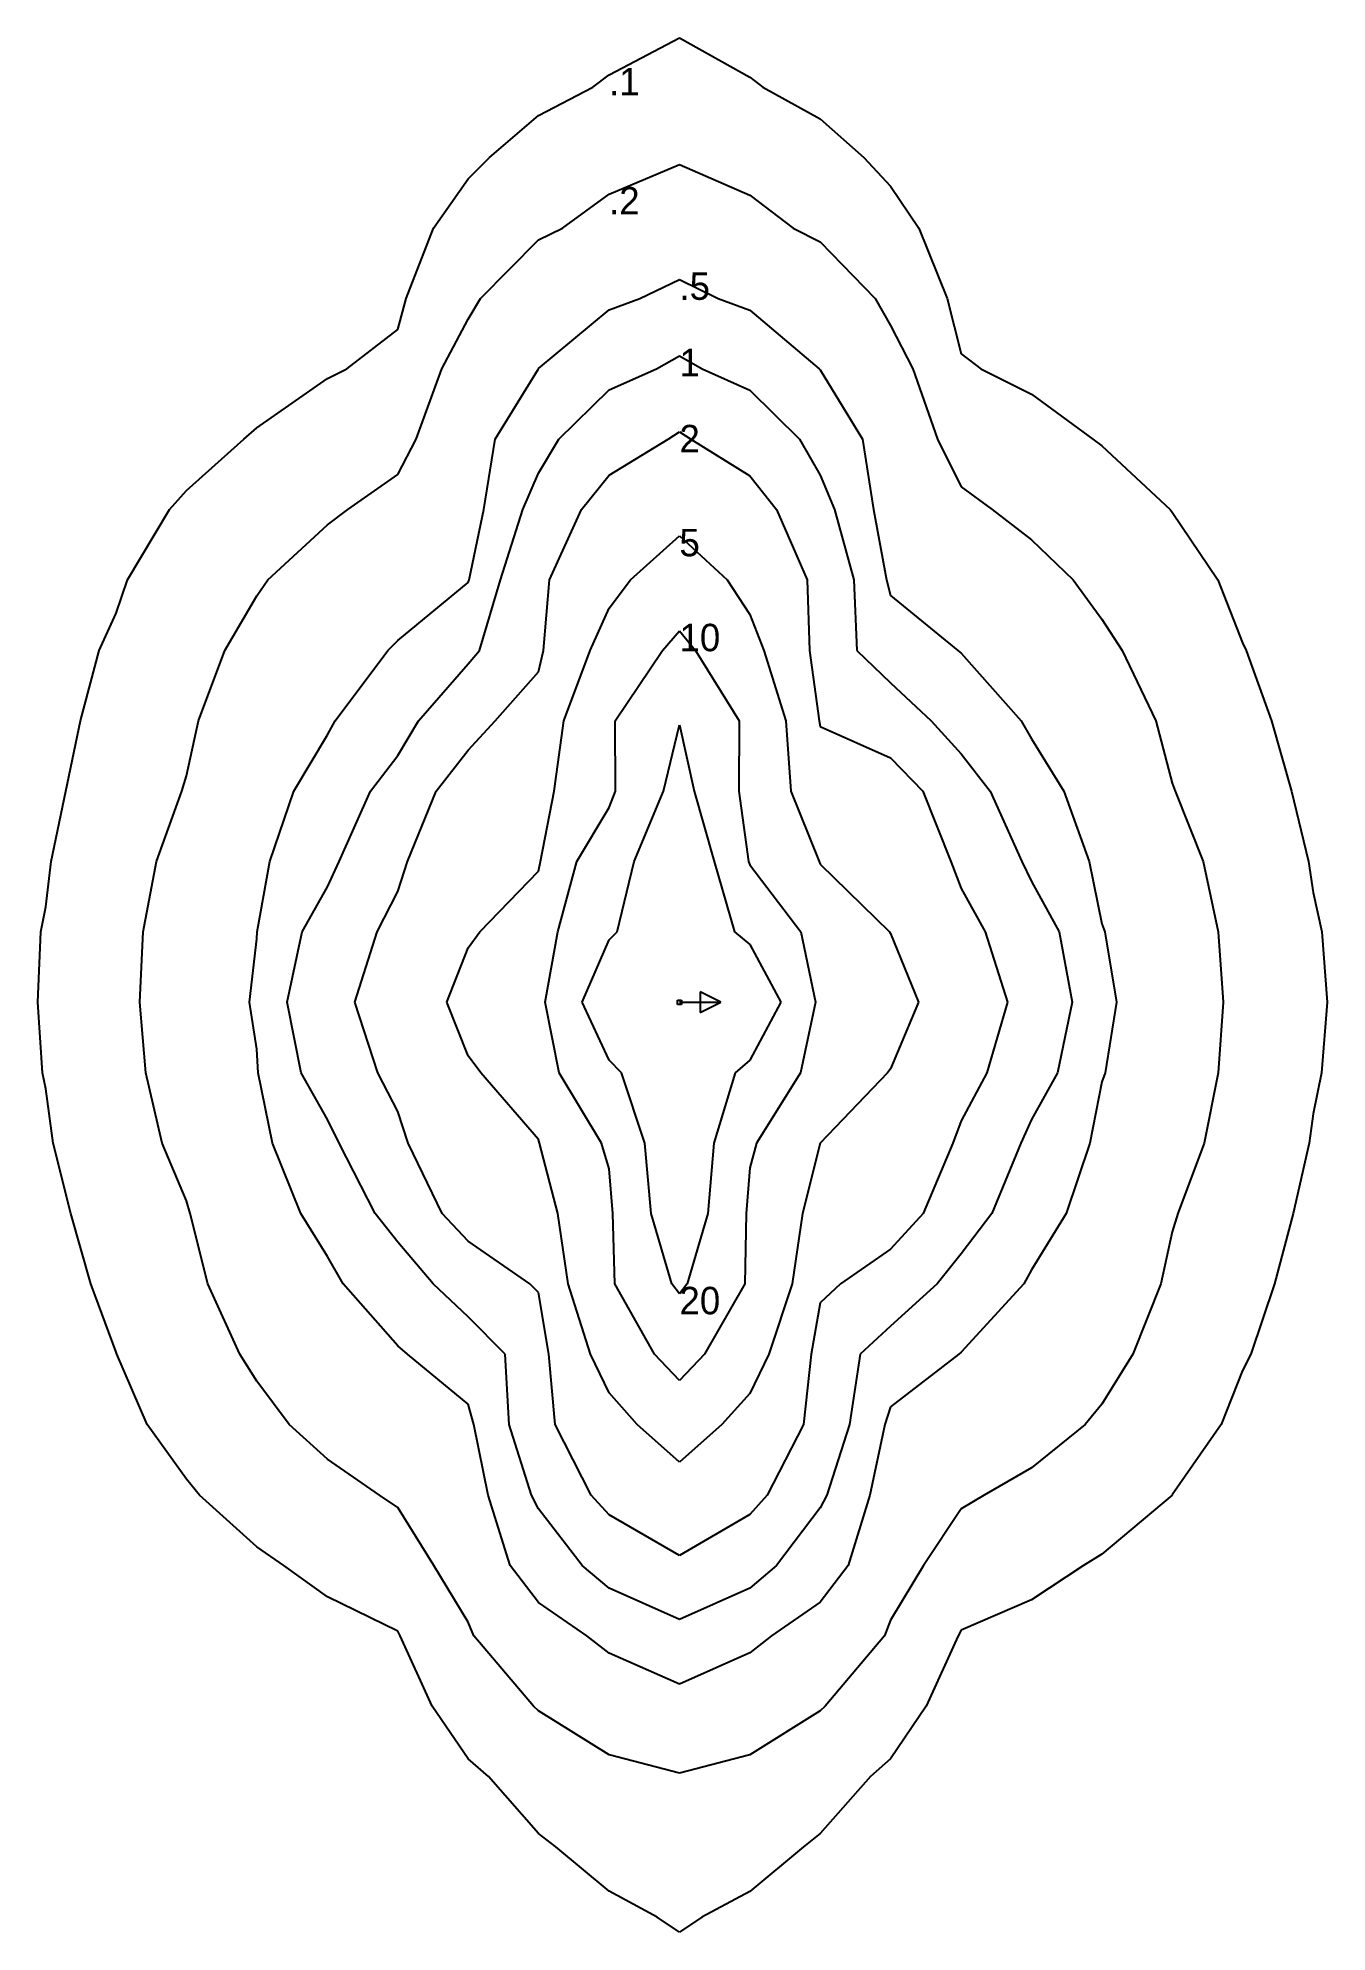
# Model space of a CAD drawing. Extents: x -31.1 to 31.4, y -45 to 46.7.
import ezdxf

# ---------------------------------------------------------------- set-up
doc = ezdxf.new("R2010")
doc.units = 0
doc.layers.add('TemplateLayer', color=7, linetype='CONTINUOUS')

# ---------------------------------------------------------------- blocks, each defined once
blk = doc.blocks.new('Template')
at = {"layer": 'TemplateLayer', "color": 7, "linetype": 'CONTINUOUS'}
for p, q in [((-3.409, 44.914), (0, 46.71)), ((0, 46.71), (3.409, 44.815)), ((-6.818, 42.953), (-4.189, 44.318)), ((-4.189, 44.318), (-3.409, 44.914)), ((3.409, 44.815), (4.032, 44.318)), ((4.032, 44.318), (6.818, 42.797)), ((-9.193, 40.909), (-6.818, 42.953)), ((6.818, 42.797), (8.928, 40.909)), ((-10.227, 39.881), (-9.193, 40.909)), ((8.928, 40.909), (10.227, 39.533)), ((-11.914, 37.5), (-10.227, 39.881)), ((10.227, 39.533), (11.585, 37.5)), ((-13.228, 34.091), (-11.914, 37.5)), ((11.585, 37.5), (12.963, 34.091)), ((-13.636, 32.59), (-13.228, 34.091)), ((12.963, 34.091), (13.636, 31.414)), ((-16.103, 30.682), (-13.636, 32.59)), ((13.636, 31.414), (14.591, 30.682)), ((-17.045, 30.21), (-16.103, 30.682)), ((14.591, 30.682), (17.045, 29.447)), ((-20.455, 27.831), (-17.045, 30.21)), ((17.045, 29.447), (20.013, 27.273)), ((-21.099, 27.273), (-20.455, 27.831)), ((-23.864, 24.79), (-21.099, 27.273)), ((20.013, 27.273), (20.455, 26.944)), ((20.455, 26.944), (23.767, 23.864)), ((-24.685, 23.864), (-23.864, 24.79)), ((-26.72, 20.455), (-24.685, 23.864)), ((23.767, 23.864), (23.864, 23.735)), ((23.864, 23.735), (26.072, 20.455)), ((-27.273, 18.849), (-26.72, 20.455)), ((26.072, 20.455), (27.273, 17.411)), ((-28.094, 17.045), (-27.273, 18.849)), ((-28.992, 13.636), (-28.094, 17.045)), ((27.273, 17.411), (27.449, 17.045)), ((27.449, 17.045), (28.673, 13.636)), ((-29.712, 10.227), (-28.992, 13.636)), ((28.673, 13.636), (29.643, 10.227)), ((-30.417, 6.818), (-29.712, 10.227)), ((29.643, 10.227), (30.466, 6.818)), ((-30.682, 4.619), (-30.417, 6.818)), ((30.466, 6.818), (30.682, 5.318)), ((-30.913, 3.409), (-30.682, 4.619)), ((30.682, 5.318), (31.107, 3.409)), ((-31.063, 0), (-30.913, 3.409)), ((31.107, 3.409), (31.362, 0)), ((-30.837, -3.409), (-31.063, 0)), ((31.362, 0), (31.094, -3.409)), ((-30.682, -4.196), (-30.837, -3.409)), ((31.094, -3.409), (30.682, -5.406)), ((-30.323, -6.818), (-30.682, -4.196)), ((30.682, -5.406), (30.494, -6.818)), ((-29.46, -10.227), (-30.323, -6.818)), ((30.494, -6.818), (29.712, -10.227)), ((-28.494, -13.636), (-29.46, -10.227)), ((29.712, -10.227), (28.819, -13.636)), ((-27.273, -16.939), (-28.494, -13.636)), ((28.819, -13.636), (27.672, -17.045)), ((-27.243, -17.045), (-27.273, -16.939)), ((-25.765, -20.455), (-27.243, -17.045)), ((27.672, -17.045), (27.273, -17.839)), ((27.273, -17.839), (26.228, -20.455)), ((-23.864, -23.096), (-25.765, -20.455)), ((26.228, -20.455), (23.864, -23.851)), ((-23.241, -23.864), (-23.864, -23.096)), ((23.864, -23.851), (23.853, -23.864)), ((-20.455, -26.378), (-23.241, -23.864)), ((23.853, -23.864), (20.455, -26.732)), ((-19.162, -27.273), (-20.455, -26.378)), ((-17.045, -28.79), (-19.162, -27.273)), ((19.563, -27.273), (17.045, -28.939)), ((20.455, -26.732), (19.563, -27.273)), ((-13.636, -30.465), (-17.045, -28.79)), ((17.045, -28.939), (13.636, -30.413)), ((-13.526, -30.682), (-13.636, -30.465)), ((-11.965, -34.091), (-13.526, -30.682)), ((13.498, -30.682), (11.953, -34.091)), ((13.636, -30.413), (13.498, -30.682)), ((-10.227, -36.639), (-11.965, -34.091)), ((11.953, -34.091), (10.227, -36.639)), ((-9.246, -37.5), (-10.227, -36.639)), ((10.227, -36.639), (9.256, -37.5)), ((-6.818, -40.255), (-9.246, -37.5)), ((9.256, -37.5), (6.818, -40.266)), ((-5.991, -40.909), (-6.818, -40.255)), ((6.818, -40.266), (6.006, -40.909)), ((-3.409, -43.053), (-5.991, -40.909)), ((6.006, -40.909), (3.409, -43.065)), ((-1.085, -44.318), (-3.409, -43.053)), ((3.409, -43.065), (1.092, -44.318)), ((0, -45.035), (-1.085, -44.318)), ((1.092, -44.318), (0, -45.035))]:
    blk.add_line(p, q, dxfattribs=at)
at = {"layer": 'TemplateLayer', "color": 1, "linetype": 'CONTINUOUS'}
for p, q in [((-3.409, 39.144), (0, 40.579)), ((0, 40.579), (3.409, 39.087)), ((-5.653, 37.5), (-3.409, 39.144)), ((3.409, 39.087), (5.509, 37.5)), ((-9.632, 34.091), (-6.818, 36.928)), ((-6.818, 36.928), (-5.653, 37.5)), ((5.509, 37.5), (6.818, 36.836)), ((6.818, 36.836), (9.479, 34.091)), ((-10.227, 33.089), (-9.632, 34.091)), ((9.479, 34.091), (10.227, 32.782)), ((-11.499, 30.682), (-10.227, 33.089)), ((10.227, 32.782), (11.302, 30.682)), ((-12.752, 27.273), (-11.499, 30.682)), ((11.302, 30.682), (12.498, 27.273)), ((-13.636, 25.564), (-12.752, 27.273)), ((12.498, 27.273), (13.636, 24.961)), ((-16.051, 23.864), (-13.636, 25.564)), ((13.636, 24.961), (15.143, 23.864)), ((-17.045, 23.132), (-16.051, 23.864)), ((15.143, 23.864), (17.045, 22.396)), ((-19.926, 20.455), (-17.045, 23.132)), ((17.045, 22.396), (19.065, 20.455)), ((-20.455, 19.685), (-19.926, 20.455)), ((19.065, 20.455), (20.455, 18.558)), ((-22.008, 17.045), (-20.455, 19.685)), ((20.455, 18.558), (21.444, 17.045)), ((-23.292, 13.636), (-22.008, 17.045)), ((21.444, 17.045), (23.061, 13.636)), ((-23.864, 10.973), (-23.292, 13.636)), ((23.061, 13.636), (23.864, 10.609)), ((-25.324, 6.818), (-24.086, 10.227)), ((-24.086, 10.227), (-23.864, 10.973)), ((23.864, 10.609), (24.002, 10.227)), ((24.002, 10.227), (25.367, 6.818)), ((-25.958, 3.409), (-25.324, 6.818)), ((25.367, 6.818), (26.088, 3.409)), ((-26.125, 0), (-25.958, 3.409)), ((26.088, 3.409), (26.336, 0)), ((-25.832, -3.409), (-26.125, 0)), ((26.336, 0), (26.087, -3.409)), ((-25.04, -6.818), (-25.832, -3.409)), ((26.087, -3.409), (25.411, -6.818)), ((-23.864, -9.61), (-25.04, -6.818)), ((25.411, -6.818), (24.131, -10.227)), ((-23.697, -10.227), (-23.864, -9.61)), ((-22.835, -13.636), (-23.697, -10.227)), ((24.131, -10.227), (23.864, -11.113)), ((23.864, -11.113), (23.315, -13.636)), ((-21.287, -17.045), (-22.835, -13.636)), ((23.315, -13.636), (21.955, -17.045)), ((-20.455, -18.354), (-21.287, -17.045)), ((21.955, -17.045), (20.455, -19.459)), ((-18.904, -20.455), (-20.455, -18.354)), ((20.455, -19.459), (19.651, -20.455)), ((-17.045, -22.122), (-18.904, -20.455)), ((19.651, -20.455), (17.045, -22.547)), ((-14.524, -23.864), (-17.045, -22.122)), ((17.045, -22.547), (14.752, -23.864)), ((-13.636, -24.469), (-14.524, -23.864)), ((-11.891, -27.273), (-13.636, -24.469)), ((13.636, -24.538), (11.824, -27.273)), ((14.752, -23.864), (13.636, -24.538)), ((-10.227, -30.019), (-11.891, -27.273)), ((11.824, -27.273), (10.227, -29.92)), ((-9.954, -30.682), (-10.227, -30.019)), ((10.227, -29.92), (9.924, -30.682)), ((-7.066, -34.091), (-9.954, -30.682)), ((9.924, -30.682), (7.053, -34.091)), ((-6.818, -34.325), (-7.066, -34.091)), ((-3.409, -36.448), (-6.818, -34.325)), ((6.818, -34.313), (3.409, -36.447)), ((7.053, -34.091), (6.818, -34.313)), ((0, -37.336), (-3.409, -36.448)), ((3.409, -36.447), (0, -37.336))]:
    blk.add_line(p, q, dxfattribs=at)
at = {"layer": 'TemplateLayer', "color": 3, "linetype": 'CONTINUOUS'}
for p, q in [((-1.91, 34.091), (0, 35.008)), ((0, 35.008), (1.88, 34.091)), ((-3.409, 33.54), (-1.91, 34.091)), ((1.88, 34.091), (3.409, 33.519)), ((-6.818, 30.69), (-3.409, 33.54)), ((3.409, 33.519), (6.763, 30.682)), ((-8.927, 27.273), (-6.825, 30.682)), ((-6.825, 30.682), (-6.818, 30.69)), ((6.763, 30.682), (6.818, 30.628)), ((6.818, 30.628), (8.867, 27.273)), ((-9.465, 23.864), (-8.927, 27.273)), ((8.867, 27.273), (9.397, 23.864)), ((-10.185, 20.455), (-9.465, 23.864)), ((9.397, 23.864), (10.02, 20.455)), ((-13.636, 17.523), (-10.227, 20.333)), ((-10.227, 20.333), (-10.185, 20.455)), ((10.02, 20.455), (10.227, 19.708)), ((10.227, 19.708), (13.48, 17.045)), ((-14.113, 17.045), (-13.636, 17.523)), ((-16.67, 13.636), (-14.113, 17.045)), ((13.48, 17.045), (13.636, 16.91)), ((13.636, 16.91), (16.552, 13.636)), ((-18.667, 10.227), (-17.045, 12.949)), ((-17.045, 12.949), (-16.67, 13.636)), ((16.552, 13.636), (17.045, 12.763)), ((17.045, 12.763), (18.622, 10.227)), ((-19.826, 6.818), (-18.667, 10.227)), ((18.622, 10.227), (19.847, 6.818)), ((-20.442, 3.409), (-19.826, 6.818)), ((19.847, 6.818), (20.455, 3.806)), ((20.455, 3.806), (20.606, 3.409)), ((-20.815, 0), (-20.455, 3.077)), ((-20.455, 3.077), (-20.442, 3.409)), ((20.606, 3.409), (21.158, 0)), ((-20.455, -2.276), (-20.815, 0)), ((21.158, 0), (20.61, -3.409)), ((-20.399, -3.409), (-20.455, -2.276)), ((-19.705, -6.818), (-20.399, -3.409)), ((20.61, -3.409), (20.455, -3.851)), ((20.455, -3.851), (19.868, -6.818)), ((-18.332, -10.227), (-19.705, -6.818)), ((19.868, -6.818), (18.723, -10.227)), ((-17.045, -12.314), (-18.332, -10.227)), ((18.723, -10.227), (17.045, -12.966)), ((-16.288, -13.636), (-17.045, -12.314)), ((-13.636, -16.645), (-16.288, -13.636)), ((16.682, -13.636), (13.636, -16.954)), ((17.045, -12.966), (16.682, -13.636)), ((-13.174, -17.045), (-13.636, -16.645)), ((-10.227, -19.471), (-13.174, -17.045)), ((13.523, -17.045), (10.227, -19.595)), ((13.636, -16.954), (13.523, -17.045)), ((-9.957, -20.455), (-10.227, -19.471)), ((10.227, -19.595), (9.951, -20.455)), ((-9.254, -23.864), (-9.957, -20.455)), ((9.951, -20.455), (9.223, -23.864)), ((-8.192, -27.273), (-9.254, -23.864)), ((9.223, -23.864), (8.165, -27.273)), ((-6.818, -29.071), (-8.192, -27.273)), ((8.165, -27.273), (6.818, -29.048)), ((-4.478, -30.682), (-6.818, -29.071)), ((6.818, -29.048), (4.464, -30.682)), ((-3.409, -31.522), (-4.478, -30.682)), ((4.464, -30.682), (3.409, -31.515)), ((0, -33.02), (-3.409, -31.522)), ((3.409, -31.515), (0, -33.02))]:
    blk.add_line(p, q, dxfattribs=at)
at = {"layer": 'TemplateLayer', "color": 5, "linetype": 'CONTINUOUS'}
for p, q in [((-1.112, 30.682), (0, 31.307)), ((0, 31.307), (1.101, 30.682)), ((-3.409, 29.661), (-1.112, 30.682)), ((1.101, 30.682), (3.409, 29.645)), ((-5.843, 27.273), (-3.409, 29.661)), ((3.409, 29.645), (5.81, 27.273)), ((-6.818, 25.633), (-5.843, 27.273)), ((5.81, 27.273), (6.818, 25.523)), ((-7.574, 23.864), (-6.818, 25.633)), ((6.818, 25.523), (7.508, 23.864)), ((-8.661, 20.455), (-7.574, 23.864)), ((7.508, 23.864), (8.448, 20.455)), ((-9.683, 17.045), (-8.661, 20.455)), ((8.448, 20.455), (8.588, 17.045)), ((-10.227, 16.388), (-9.683, 17.045)), ((8.588, 17.045), (10.227, 15.47)), ((-12.634, 13.636), (-10.227, 16.388)), ((10.227, 15.47), (12.193, 13.636)), ((-13.636, 11.954), (-12.634, 13.636)), ((12.193, 13.636), (13.636, 12.038)), ((-14.952, 10.227), (-13.636, 11.954)), ((13.636, 12.038), (15.043, 10.227)), ((-16.476, 6.818), (-14.952, 10.227)), ((15.043, 10.227), (16.573, 6.818)), ((-17.045, 5.599), (-16.476, 6.818)), ((16.573, 6.818), (17.045, 5.857)), ((-18.266, 3.409), (-17.045, 5.599)), ((17.045, 5.857), (18.394, 3.409)), ((-18.986, 0), (-18.266, 3.409)), ((18.394, 3.409), (19.022, 0)), ((-18.316, -3.409), (-18.986, 0)), ((19.022, 0), (18.307, -3.409)), ((-17.045, -5.675), (-18.316, -3.409)), ((18.307, -3.409), (17.045, -5.679)), ((-16.48, -6.818), (-17.045, -5.675)), ((17.045, -5.679), (16.531, -6.818)), ((-14.736, -10.227), (-16.48, -6.818)), ((16.531, -6.818), (15.124, -10.227)), ((-13.636, -11.626), (-14.736, -10.227)), ((15.124, -10.227), (13.636, -12.187)), ((-11.919, -13.636), (-13.636, -11.626)), ((13.636, -12.187), (12.48, -13.636)), ((-10.227, -15.227), (-11.919, -13.636)), ((12.48, -13.636), (10.227, -15.691)), ((-8.44, -17.045), (-10.227, -15.227)), ((10.227, -15.691), (8.758, -17.045)), ((-8.236, -20.455), (-8.44, -17.045)), ((8.758, -17.045), (8.231, -20.455)), ((-7.164, -23.864), (-8.236, -20.455)), ((8.231, -20.455), (7.132, -23.864)), ((-6.818, -24.539), (-7.164, -23.864)), ((-4.713, -27.273), (-6.818, -24.539)), ((6.818, -24.483), (4.698, -27.273)), ((7.132, -23.864), (6.818, -24.483)), ((-3.409, -28.377), (-4.713, -27.273)), ((4.698, -27.273), (3.409, -28.369)), ((0, -29.888), (-3.409, -28.377)), ((3.409, -28.369), (0, -29.888))]:
    blk.add_line(p, q, dxfattribs=at)
at = {"layer": 'TemplateLayer', "color": 6, "linetype": 'CONTINUOUS'}
for p, q in [((-0.548, 27.273), (0, 27.622)), ((0, 27.622), (0.545, 27.273)), ((-3.409, 25.524), (-0.548, 27.273)), ((0.545, 27.273), (3.409, 25.5)), ((-4.737, 23.864), (-3.409, 25.524)), ((3.409, 25.5), (4.703, 23.864)), ((-6.294, 20.455), (-4.737, 23.864)), ((4.703, 23.864), (6.186, 20.455)), ((-6.573, 17.045), (-6.294, 20.455)), ((6.186, 20.455), (6.294, 17.045)), ((-6.818, 16.013), (-6.573, 17.045)), ((6.294, 17.045), (6.762, 13.636)), ((-8.926, 13.636), (-6.818, 16.013)), ((-10.227, 12.205), (-8.926, 13.636)), ((6.762, 13.636), (6.818, 13.357)), ((6.818, 13.357), (10.227, 11.845)), ((-11.777, 10.227), (-10.227, 12.205)), ((10.227, 11.845), (11.783, 10.227)), ((-13.168, 6.818), (-11.777, 10.227)), ((11.783, 10.227), (13.146, 6.818)), ((-13.636, 5.366), (-13.168, 6.818)), ((13.146, 6.818), (13.636, 5.509)), ((13.636, 5.509), (14.799, 3.409)), ((-14.631, 3.409), (-13.636, 5.366)), ((-15.709, 0), (-14.631, 3.409)), ((14.799, 3.409), (15.889, 0)), ((-14.606, -3.409), (-15.709, 0)), ((15.889, 0), (14.882, -3.409)), ((-13.636, -5.285), (-14.606, -3.409)), ((14.882, -3.409), (13.636, -5.746)), ((-13.129, -6.818), (-13.636, -5.285)), ((13.636, -5.746), (13.235, -6.818)), ((-11.48, -10.227), (-13.129, -6.818)), ((13.235, -6.818), (11.806, -10.227)), ((-10.227, -11.562), (-11.48, -10.227)), ((11.806, -10.227), (10.227, -11.962)), ((-7.235, -13.636), (-10.227, -11.562)), ((10.227, -11.962), (7.798, -13.636)), ((-6.818, -14.059), (-7.235, -13.636)), ((7.798, -13.636), (6.818, -14.56)), ((-6.33, -17.045), (-6.818, -14.059)), ((6.818, -14.56), (6.374, -17.045)), ((-6.015, -20.455), (-6.33, -17.045)), ((6.374, -17.045), (6.016, -20.455)), ((-4.269, -23.864), (-6.015, -20.455)), ((6.016, -20.455), (4.254, -23.864)), ((-3.409, -24.821), (-4.269, -23.864)), ((4.254, -23.864), (3.409, -24.809)), ((0, -26.793), (-3.409, -24.821)), ((3.409, -24.809), (0, -26.793))]:
    blk.add_line(p, q, dxfattribs=at)
at = {"layer": 'TemplateLayer', "color": 214, "linetype": 'CONTINUOUS'}
for p, q in [((-2.37, 20.455), (0, 22.586)), ((0, 22.586), (2.316, 20.455)), ((-3.409, 19.085), (-2.37, 20.455)), ((2.316, 20.455), (3.409, 18.79)), ((-4.326, 17.045), (-3.409, 19.085)), ((3.409, 18.79), (4.091, 17.045)), ((-5.602, 13.636), (-4.326, 17.045)), ((4.091, 17.045), (5.158, 13.636)), ((-6.059, 10.227), (-5.602, 13.636)), ((5.158, 13.636), (5.402, 10.227)), ((-6.733, 6.818), (-6.059, 10.227)), ((5.402, 10.227), (6.761, 6.818)), ((-6.818, 6.356), (-6.733, 6.818)), ((6.761, 6.818), (6.818, 6.688)), ((6.818, 6.688), (10.172, 3.409)), ((-9.66, 3.409), (-6.818, 6.356)), ((-10.227, 2.639), (-9.66, 3.409)), ((10.172, 3.409), (10.227, 3.336)), ((10.227, 3.336), (11.576, 0)), ((-11.262, 0), (-10.227, 2.639)), ((-10.227, -2.591), (-11.262, 0)), ((11.576, 0), (10.227, -3.216)), ((-9.622, -3.409), (-10.227, -2.591)), ((-6.818, -6.65), (-9.622, -3.409)), ((10.075, -3.409), (6.818, -6.816)), ((10.227, -3.216), (10.075, -3.409)), ((-6.77, -6.818), (-6.818, -6.65)), ((-5.893, -10.227), (-6.77, -6.818)), ((6.817, -6.818), (5.963, -10.227)), ((6.818, -6.816), (6.817, -6.818)), ((-5.383, -13.636), (-5.893, -10.227)), ((5.963, -10.227), (5.46, -13.636)), ((-4.304, -17.045), (-5.383, -13.636)), ((5.46, -13.636), (4.337, -17.045)), ((-3.409, -18.913), (-4.304, -17.045)), ((4.337, -17.045), (3.409, -18.944)), ((-2.042, -20.455), (-3.409, -18.913)), ((3.409, -18.944), (2.047, -20.455)), ((0, -22.269), (-2.042, -20.455)), ((2.047, -20.455), (0, -22.269))]:
    blk.add_line(p, q, dxfattribs=at)
at = {"layer": 'TemplateLayer', "color": 30, "linetype": 'CONTINUOUS'}
for p, q in [((-0.818, 17.045), (0, 17.987)), ((0, 17.987), (0.772, 17.045)), ((-3.108, 13.636), (-0.818, 17.045)), ((0.772, 17.045), (2.897, 13.636)), ((-3.101, 10.227), (-3.108, 13.636)), ((2.897, 13.636), (2.883, 10.227)), ((-3.409, 9.441), (-3.101, 10.227)), ((2.883, 10.227), (3.34, 6.818)), ((-4.967, 6.818), (-3.409, 9.441)), ((-5.879, 3.409), (-4.967, 6.818)), ((3.34, 6.818), (3.409, 6.652)), ((3.409, 6.652), (5.885, 3.409)), ((-6.506, 0), (-5.879, 3.409)), ((5.885, 3.409), (6.583, 0)), ((-5.827, -3.409), (-6.506, 0)), ((6.583, 0), (5.868, -3.409)), ((-3.769, -6.818), (-5.827, -3.409)), ((5.868, -3.409), (3.733, -6.818)), ((-3.409, -8.062), (-3.769, -6.818)), ((3.733, -6.818), (3.409, -8.023)), ((-3.216, -10.227), (-3.409, -8.062)), ((3.409, -8.023), (3.23, -10.227)), ((-3.129, -13.636), (-3.216, -10.227)), ((3.23, -10.227), (3.175, -13.636)), ((-1.208, -17.045), (-3.129, -13.636)), ((3.175, -13.636), (1.217, -17.045)), ((0, -18.322), (-1.208, -17.045)), ((1.217, -17.045), (0, -18.322))]:
    blk.add_line(p, q, dxfattribs=at)
at = {"layer": 'TemplateLayer', "color": 94, "linetype": 'CONTINUOUS'}
for p, q in [((-0.769, 10.227), (0, 13.441)), ((0, 13.441), (0.715, 10.227)), ((-2.193, 6.818), (-0.769, 10.227)), ((0.715, 10.227), (1.677, 6.818)), ((-3.017, 3.409), (-2.193, 6.818)), ((1.677, 6.818), (2.67, 3.409)), ((-4.706, 0), (-3.409, 3.027)), ((-3.409, 3.027), (-3.017, 3.409)), ((2.67, 3.409), (3.409, 2.802)), ((3.409, 2.802), (4.908, 0)), ((-3.409, -2.799), (-4.706, 0)), ((4.908, 0), (3.409, -2.803)), ((-2.806, -3.409), (-3.409, -2.799)), ((-1.68, -6.818), (-2.806, -3.409)), ((2.694, -3.409), (1.673, -6.818)), ((3.409, -2.803), (2.694, -3.409)), ((-1.363, -10.227), (-1.68, -6.818)), ((1.673, -6.818), (1.369, -10.227)), ((-0.37, -13.636), (-1.363, -10.227)), ((1.369, -10.227), (0.376, -13.636)), ((0, -14.127), (-0.37, -13.636)), ((0.376, -13.636), (0, -14.127))]:
    blk.add_line(p, q, dxfattribs=at)
at = {"layer": 'TemplateLayer', "color": 0, "linetype": 'CONTINUOUS'}
for p, q in [((-0.1, 0.1), (0.1, 0.1)), ((-0.1, -0.1), (-0.1, 0.1)), ((0, 0), (2, 0)), ((0, 0), (0, 0)), ((0.1, 0.1), (0.1, -0.1)), ((2, 0), (1, 0.5)), ((1, 0.5), (1, -0.5)), ((1, -0.5), (2, 0)), ((0.1, -0.1), (-0.1, -0.1))]:
    blk.add_line(p, q, dxfattribs=at)
at = {"layer": 'TemplateLayer', "color": 7}
blk.add_text('.1', height=1.33, dxfattribs=at).set_placement((-3.409, 43.929))
at = {"layer": 'TemplateLayer', "color": 1}
blk.add_text('.2', height=1.33, dxfattribs=at).set_placement((-3.409, 38.159))
at = {"layer": 'TemplateLayer', "color": 3}
blk.add_text('.5', height=1.33, dxfattribs=at).set_placement((0, 34.022))
at = {"layer": 'TemplateLayer', "color": 5}
blk.add_text('1', height=1.33, dxfattribs=at).set_placement((0, 30.322))
at = {"layer": 'TemplateLayer', "color": 6}
blk.add_text('2', height=1.33, dxfattribs=at).set_placement((0, 26.636))
at = {"layer": 'TemplateLayer', "color": 214}
blk.add_text('5', height=1.33, dxfattribs=at).set_placement((0, 21.601))
at = {"layer": 'TemplateLayer', "color": 30}
blk.add_text('10', height=1.33, dxfattribs=at).set_placement((0, 17.002))
at = {"layer": 'TemplateLayer', "color": 94}
blk.add_text('20', height=1.33, dxfattribs=at).set_placement((0, -15.112))

msp = doc.modelspace()

# ---------------------------------------------------------------- block references
at = {"layer": 'TemplateLayer', "linetype": 'CONTINUOUS'}
msp.add_blockref('Template', (0, 0), dxfattribs=at)

doc.saveas('drawing.dxf')
